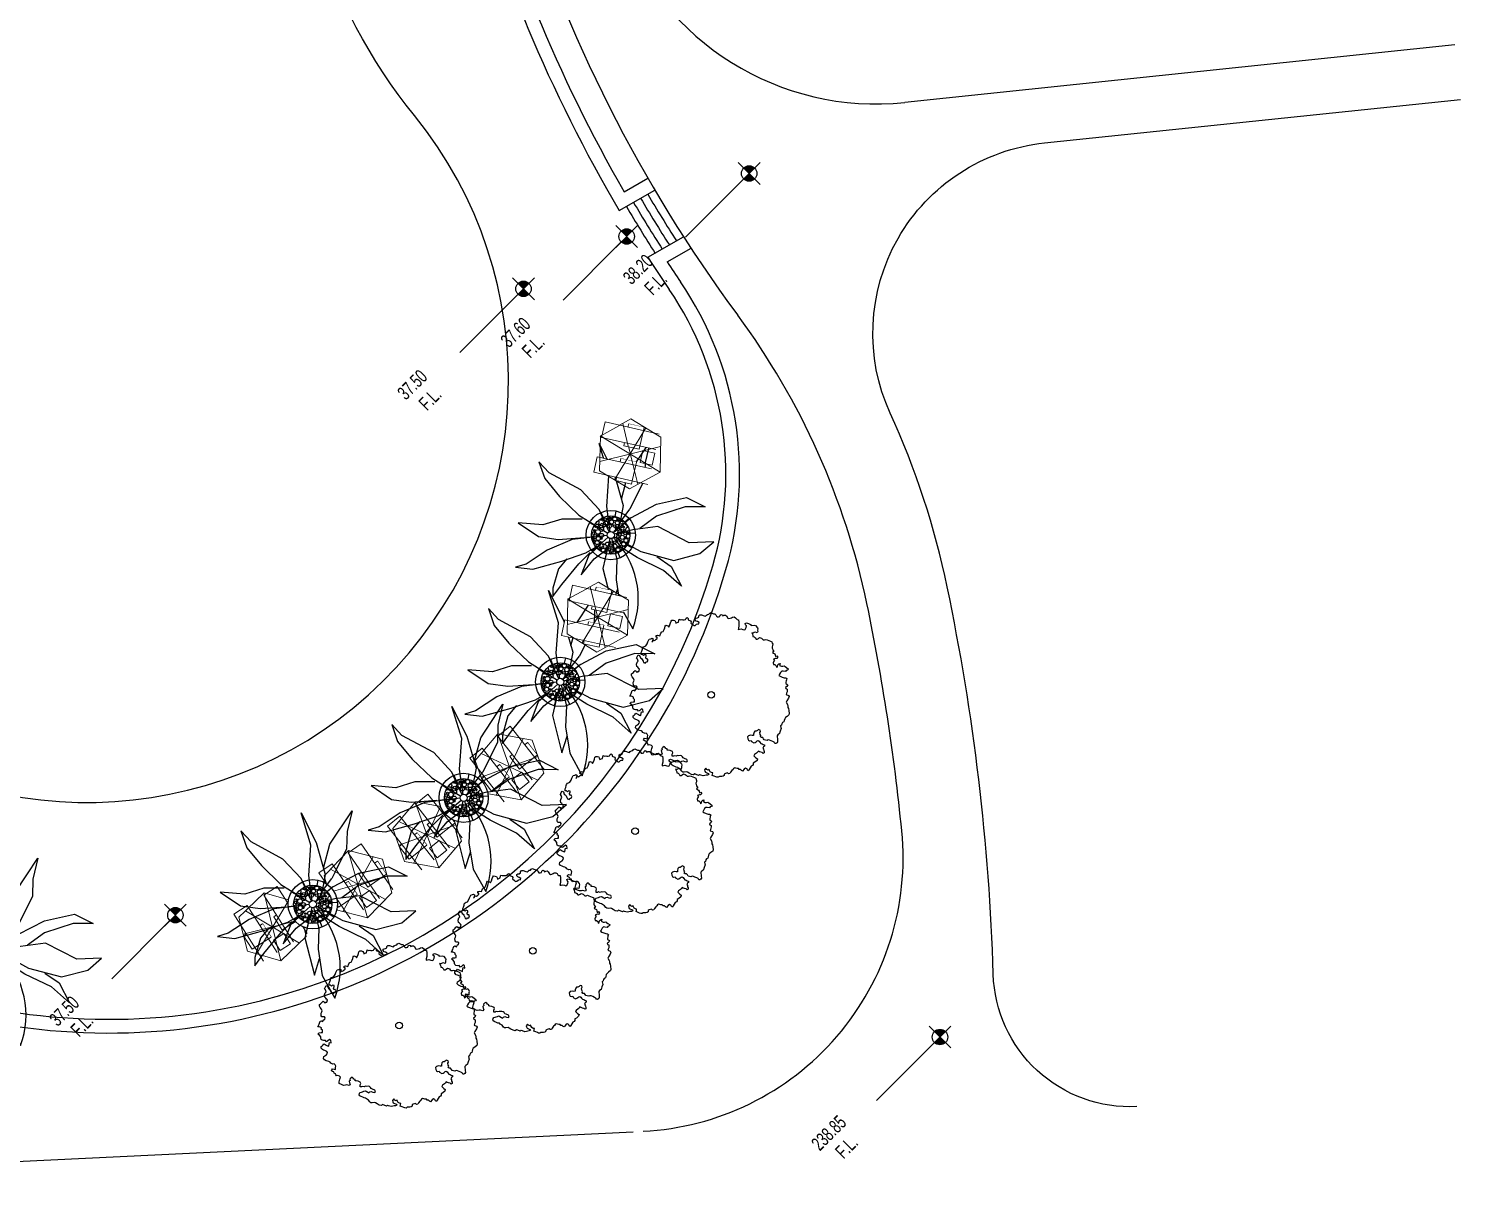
# Model space of a CAD drawing. Extents: x 309418 to 1212698, y 3438380 to 6877191.
# Drawn here: x 606576.8 to 606629.1, y 3438815.3 to 3438857.3 of the extents above; entities that cross this region are included whole.
import ezdxf
from ezdxf.enums import TextEntityAlignment as Align

# ---------------------------------------------------------------- set-up
doc = ezdxf.new("R2010")
doc.units = 0
doc.header["$MEASUREMENT"] = 0
doc.set_wipeout_variables(frame=1)
for name, color, linetype in [('DRAFT LINES', 32, 'Continuous'), ('HW-LS-XR-Base v1$0$LA-DT-STAIRS', 20, 'Continuous'), ('LA-GNRL-NOTES-Text-03', 240, 'Continuous'), ('LA-HARD-PAVE-HATCH-MARBLE-TYPE (PV - MT-BG-01-AN - RA- ∅ - 01)', 227, 'Continuous'), ('LA-HARD-PAVE-HATCH-WOOD-TYPE( PV - WO-DW-01-∅ - ∅-∅ - 04)', 17, 'Continuous'), ('LA-HARD-PAVE-LINE-01', 30, 'Continuous'), ('LA-PLNT-PALMS', 251, 'Continuous'), ('LA-PLNT-TREE-TRUNK', 52, 'Continuous'), ('LA-RC WALL', 5, 'Continuous'), ('Tree-Delonix regia', 71, 'Continuous'), ('working', 7, 'Continuous')]:
    doc.layers.add(name, color=color, linetype=linetype)
doc.layers.add('HW-LA-SF-LOUNGE CHAIRS', color=215, linetype='Continuous', lineweight=0)
doc.layers.add('L-CON-SF-CABANA', color=215, linetype='Continuous', lineweight=0)
doc.layers.add('LA-GRAD-Spot Levels', color=7, linetype='Continuous', true_color=0xa50029)
doc.styles.add('TXT- (3)', font='gh-general font.shx', dxfattribs={"width": 0.7})

# ---------------------------------------------------------------- blocks, each defined once
blk = doc.blocks.new('Lounge 1')
at = {"lineweight": 13, "extrusion": (0, 0, -1)}
blk.add_line((0.411, 1.439), (0.411, 0.859), dxfattribs=at)
blk.add_wipeout([(0.29, 0.859), (0.29, 0), (-0.29, 0), (-0.29, 0.859), (-0.411, 0.859), (-0.411, 1.439), (-0.29, 1.439), (-0.29, 2.03), (0.29, 2.03), (0.29, 1.439), (0.411, 1.439), (0.411, 0.859)])
at = {"extrusion": (0, 0, -1)}
for p, q in [((-0.29, 2.03), (-0.29, 0)), ((0.29, 2.03), (0.29, 0)), ((0.29, 0), (-0.29, 0))]:
    blk.add_line(p, q, dxfattribs=at)
at = {"lineweight": 13, "extrusion": (0, 0, -1)}
for p, q in [((-0.29, 1.439), (-0.411, 1.439)), ((-0.411, 1.439), (-0.411, 0.859)), ((0.411, 1.439), (0.29, 1.439)), ((-0.29, 0.859), (-0.411, 0.859)), ((0.411, 0.859), (0.29, 0.859))]:
    blk.add_line(p, q, dxfattribs=at)
blk.add_lwpolyline([(0.29, 1.439), (-0.29, 1.439)])
blk = doc.blocks.new('umbrella')
blk.add_lwpolyline([(-0.328, 1.236), (-1.23, 0.331), (-0.897, -0.902), (0.338, -1.231), (1.239, -0.326), (0.907, 0.907)], close=True)
for points in [[(0.329, -1.229), (-0.331, 1.235)], [(1.074, 0.287), (-1.064, -0.282)]]:
    blk.add_lwpolyline(points)
at = {"layer": 'L-CON-SF-CABANA', "extrusion": (0, 0, -1)}
for p, q in [((-0.987, 0.575), (0.996, -0.57)), ((0.575, 0.995), (-0.571, -0.989))]:
    blk.add_line(p, q, dxfattribs=at)
blk = doc.blocks.new('LA-SIDE TABLE-0')
at = {"layer": 'HW-LA-SF-LOUNGE CHAIRS'}
blk.add_lwpolyline([(-0.161, 0.157), (0.161, -0.157), (-0.153, -0.479), (-0.475, -0.166)], close=True, dxfattribs=at)
blk = doc.blocks.new('*U486')
at = {"layer": 'HW-LA-SF-LOUNGE CHAIRS', "rotation": 40.47327349331051}
blk.add_blockref('Lounge 1', (1.246, -0.456), dxfattribs=at)
blk.add_blockref('Lounge 1', (0.257, -1.3), dxfattribs=at)
at = {"rotation": 84.68354533244877}
blk.add_blockref('LA-SIDE TABLE-0', (-0.566, 0.667), dxfattribs=at)
at = {"layer": 'HW-LA-SF-LOUNGE CHAIRS', "rotation": 43.98226677112969}
blk.add_blockref('umbrella', (0.005, -0.003), dxfattribs=at)
blk = doc.blocks.new('*U487')
at = {"layer": 'HW-LA-SF-LOUNGE CHAIRS', "rotation": 40.47327349331051}
blk.add_blockref('Lounge 1', (1.246, -0.456), dxfattribs=at)
blk.add_blockref('Lounge 1', (0.257, -1.3), dxfattribs=at)
at = {"rotation": 84.68354533244877}
blk.add_blockref('LA-SIDE TABLE-0', (-0.566, 0.667), dxfattribs=at)
at = {"layer": 'HW-LA-SF-LOUNGE CHAIRS', "rotation": 43.98226677112969}
blk.add_blockref('umbrella', (0.005, -0.003), dxfattribs=at)
blk = doc.blocks.new('*U488')
at = {"layer": 'HW-LA-SF-LOUNGE CHAIRS', "rotation": 44.19362935907233}
blk.add_blockref('Lounge 1', (1.273, -0.374), dxfattribs=at)
blk.add_blockref('Lounge 1', (0.341, -1.28), dxfattribs=at)
at = {"rotation": 88.40390119821059}
blk.add_blockref('LA-SIDE TABLE-0', (-0.608, 0.628), dxfattribs=at)
at = {"layer": 'HW-LA-SF-LOUNGE CHAIRS', "rotation": 47.70262263689149}
blk.add_blockref('umbrella', (0.006, -0.003), dxfattribs=at)
blk = doc.blocks.new('*U489')
at = {"layer": 'HW-LA-SF-LOUNGE CHAIRS', "rotation": 46.19188647312959}
blk.add_blockref('Lounge 1', (1.285, -0.329), dxfattribs=at)
blk.add_blockref('Lounge 1', (0.385, -1.268), dxfattribs=at)
at = {"rotation": 90.40215831226784}
blk.add_blockref('LA-SIDE TABLE-0', (-0.63, 0.607), dxfattribs=at)
at = {"layer": 'HW-LA-SF-LOUNGE CHAIRS', "rotation": 49.70087975094878}
blk.add_blockref('umbrella', (0.006, -0.003), dxfattribs=at)
blk = doc.blocks.new('GH-B-LA-PL-PALM')
for p, q in [((-1.517, 2.964), (-2.174, 3.082)), ((-2.174, 3.082), (-1.583, 2.408)), ((-0.725, 2.373), (-1.517, 2.964)), ((-1.583, 2.408), (-1.319, 1.141)), ((-0.226, 1.232), (-0.725, 2.373)), ((-2.808, 1.298), (-2.97, 2.047)), ((-2.97, 2.047), (-2.513, 1.474)), ((-1.933, 0.598), (-2.808, 1.298)), ((-2.513, 1.474), (-1.587, 0.875)), ((-1.319, 1.141), (-0.653, 0.504)), ((-0.022, 0.123), (-0.226, 1.232)), ((-0.955, 0.175), (-1.933, 0.598)), ((-1.587, 0.875), (-0.851, 0.675)), ((-0.955, 0.175), (-0.123, 0.023)), ((-0.653, 0.504), (-0.099, 0.076)), ((-0.585, -0.034), (-1.172, -0.045)), ((0.206, -1.184), (0.662, -1.757)), ((0.662, -1.757), (1.267, -2.163)), ((1.267, -2.163), (1.777, -2.915))]:
    blk.add_line(p, q)
for points in [[(-0.451, 1.808), (-0.499, 2.44), (-0.17, 3.188), (-0.209, 2.316), (0.031, 1.265), (0.106, 0.609)], [(0.075, 0.1), (0.543, 0.728), (1.155, 1.179), (1.809, 1.901), (2.162, 2.778)], [(0.112, 0.054), (1.131, 0.546), (1.977, 1.672), (1.392, 1.44)], [(-0.085, -0.091), (-0.721, -0.772), (-1.64, -1.411), (-2.332, -2.431), (-1.827, -1.319), (-1.132, -0.325), (-0.476, 0.023), (-0.125, 0.006)], [(0.484, -0.064), (1.072, -0.167), (1.803, 0.069), (1.06, 0.076), (0.462, 0.223)], [(-1.27, -0.522), (-2.104, -0.891), (-3.563, -1.025), (-2.852, -0.688), (-2.355, -0.309), (-1.172, -0.045)], [(-0.056, -0.112), (-0.459, -0.92), (-0.598, -1.887), (-0.356, -3.184), (-0.437, -3.729), (-0.092, -3.173), (0.082, -2.348), (0.165, -1.363), (0.015, -0.124)], [(0.089, -0.087), (1.018, -0.999), (1.885, -1.46), (2.766, -1.745), (3.106, -1.976), (2.762, -1.439), (1.868, -0.796), (1.076, -0.298), (0.553, -0.094), (0.123, -0.021)], [(1.682, -0.703), (2.163, -0.713), (2.841, -0.428), (3.079, -0.234), (2.524, -0.261), (1.55, -0.256), (0.968, -0.194)], [(1.777, -2.915), (1.7, -2.02), (1.329, -1.394), (0.682, -0.702)]]:
    blk.add_lwpolyline(points)
blk.add_arc((3.175, -0.24), 3.184, 108.5551, 173.4273)
at = {"layer": 'LA-PLNT-TREE-TRUNK'}
blk.add_circle((0, 0), 0.131, dxfattribs=at)
blk = doc.blocks.new('GH-B-LA-HD-FURN-Tree-Pit-140-C2')
blk.add_wipeout([(-0.285, 0.639), (-0.331, 0.617), (-0.371, 0.593), (-0.464, 0.524), (-0.509, 0.48), (-0.547, 0.437), (-0.566, 0.411), (-0.593, 0.373), (-0.614, 0.337), (-0.643, 0.276), (-0.665, 0.22), (-0.683, 0.154), (-0.692, 0.107), (-0.698, 0.047), (-0.7, 0.008), (-0.7, -0.016), (-0.696, -0.075), (-0.684, -0.149), (-0.657, -0.241), (-0.632, -0.301), (-0.605, -0.352), (-0.578, -0.395), (-0.516, -0.473), (-0.43, -0.552), (-0.377, -0.59), (-0.308, -0.629), (-0.192, -0.673), (-0.137, -0.686), (-0.026, -0.7), (0.028, -0.699), (0.16, -0.681), (0.232, -0.66), (0.287, -0.638), (0.411, -0.567), (0.473, -0.516), (0.517, -0.472), (0.565, -0.413), (0.608, -0.346), (0.66, -0.234), (0.679, -0.17), (0.695, -0.08), (0.699, 0.027), (0.674, 0.189), (0.649, 0.262), (0.618, 0.329), (0.576, 0.398), (0.529, 0.458), (0.47, 0.518), (0.414, 0.565), (0.336, 0.614), (0.277, 0.643), (0.234, 0.66), (0.176, 0.677), (0.135, 0.687), (0.1, 0.693), (0.045, 0.699), (0.004, 0.7), (-0.03, 0.699), (-0.071, 0.696), (-0.096, 0.693), (-0.124, 0.689), (-0.195, 0.672)])
at = {"linetype": 'Continuous', "ltscale": 7}
blk.add_circle((0, 0), 0.7, dxfattribs=at)
for centre, radius in [((0, 0), 0.7), ((-0.345, 0.538, 0), 0.0489), ((-0.239, 0.566, 0), 0.0312), ((-0.106, 0.624, 0), 0.0312), ((-0.067, 0.526, 0), 0.0489), ((0.025, 0.561, 0), 0.0312), ((0.091, 0.494, 0), 0.0489), ((0.247, 0.56, 0), 0.0312), ((0.328, 0.519, 0), 0.0489), ((-0.592, 0.009, 0), 0.0312), ((-0.526, 0.216, 0), 0.0751), ((-0.542, 0.345, 0), 0.0312), ((-0.482, 0.387, 0), 0.0312), ((-0.442, 0.118, 0), 0.0312), ((-0.432, -0.011, 0), 0.0312), ((-0.385, 0.277, 0), 0.0744), ((-0.38, 0.429, 0), 0.0489), ((-0.319, 0.363, 0), 0.0312), ((-0.319, 0.189, 0), 0.0312), ((-0.223, 0.255, 0), 0.0751), ((-0.203, 0.436, 0), 0.0864), ((-0.046, 0.394, 0), 0.0751), ((0.075, 0.397, 0), 0.0312), ((0.163, 0.33, 0), 0.0312), ((0.221, 0.245, 0), 0.0744), ((0.226, 0.418, 0), 0.0751), ((0.336, -0.05, 0), 0.0744), ((0.314, 0.186, 0), 0.0312), ((0.342, 0.102, 0), 0.0489), ((0.39, 0.277, 0), 0.0744), ((0.396, 0.429, 0), 0.0489), ((0.498, 0.095, 0), 0.0751), ((0.498, -0.073, 0), 0.0751), ((0.48, 0.346, 0), 0.0312), ((0.553, 0.255, 0), 0.0751), ((0.602, 0.143, 0), 0.0312), ((-0.664, -0.034, 0), 0.0312), ((-0.602, -0.135, 0), 0.0744), ((-0.523, -0.055, 0), 0.0312), ((-0.508, -0.414, 0), 0.0312), ((-0.505, -0.182, 0), 0.0312), ((-0.43, -0.174, 0), 0.0312), ((-0.406, -0.372, 0), 0.0489), ((-0.386, -0.273, 0), 0.0489), ((-0.327, -0.118, 0), 0.0744), ((-0.345, -0.437, 0), 0.0312), ((-0.285, -0.24, 0), 0.0489), ((-0.249, -0.546, 0), 0.0751), ((-0.229, -0.365, 0), 0.0864), ((-0.214, -0.155, 0), 0.0312), ((-0.144, -0.505, 0), 0.0312), ((-0.11, -0.277, 0), 0.0489), ((-0.086, -0.557, 0), 0.0489), ((0.043, -0.574, 0), 0.0751), ((0.028, -0.318, 0), 0.0489), ((0.011, -0.474, 0), 0.0312), ((0.049, -0.404, 0), 0.0312), ((0.112, -0.242, 0), 0.0489), ((0.195, -0.556, 0), 0.0744), ((0.2, -0.382, 0), 0.0751), ((0.184, -0.17, 0), 0.0312), ((0.211, -0.253, 0), 0.0489), ((0.255, -0.157, 0), 0.0312), ((0.274, -0.477, 0), 0.0312), ((0.346, -0.263, 0), 0.0489), ((0.37, -0.372, 0), 0.0489), ((0.384, -0.154, 0), 0.0312), ((0.454, -0.455, 0), 0.0312), ((0.456, -0.261, 0), 0.0312), ((0.521, -0.179, 0), 0.0312), ((-0.175, -0.631, 0), 0.0312), ((0.01, -0.669, 0), 0.0312)]:
    blk.add_circle(centre, radius)
for centre, radius, start, end in [((-0.532, 0.493, 0), 0.0744, 249.8969, 24.4462), ((-0.141, 0.712, 0), 0.0489, 225.1336, 337.319), ((0.053, 0.676, 0), 0.0744, 161.2962, 9.7321), ((0.228, 0.639, 0), 0.0312, 117.3619, 23.3792), ((0.491, 0.534, 0), 0.0312, 191.312, 263.5273), ((-0.738, 0.073, 0), 0.0751, 300.57, 48.1319), ((-0.667, 0.152, 0), 0.0312, 228.2509, 106.0031), ((-0.703, 0.259, 0), 0.0489, 338.9516, 340.5973), ((-0.617, 0.292, 0), 0.0312, 212.387, 96.9329), ((0.572, 0.436, 0), 0.0864, 143.8673, 290.7577), ((0.676, 0.067, 0), 0.0751, 82.3722, 288.9673), ((-0.683, -0.259, 0), 0.0489, 330.5544, 70.9052), ((-0.558, -0.308, 0), 0.0744, 243.0468, 174.7374), ((-0.568, -0.456, 0), 0.0312, 13.6332, 63.9215), ((-0.411, -0.524, 0), 0.0744, 297.5976, 166.1329), ((0.364, -0.524, 0), 0.0744, 340.2974, 269.335), ((0.527, -0.546, 0), 0.0751, 97.2335, 170.6742), ((0.547, -0.365, 0), 0.0864, 29.6959, 262.8687), ((0.661, -0.083, 0), 0.0489, 40.7628, 304.861), ((0.672, -0.262, 0), 0.0489, 95.6985, 221.7485), ((0.664, -0.168, 0), 0.0312, 47.4763, 284.0739), ((0.73, -0.03, 0), 0.0312, 164.2255, 190.993), ((-0.345, -0.612, 0), 0.0312, 335.7961, 145.3358), ((-0.126, -0.734, 0), 0.0751, 29.1719, 131.3472), ((0.145, -0.71, 0), 0.0751, 33.568, 169.5874)]:
    blk.add_arc(centre, radius, start, end)
blk = doc.blocks.new('P200')
blk.add_lwpolyline([(0, -0.1), (0, 0.1)])
blk = doc.blocks.new('COARSE GRAVEL')
blk.add_wipeout([(0.677, 0.593), (0.693, 0.574), (0.693, 0.574), (0.73, 0.527), (0.758, 0.485), (0.793, 0.425), (0.81, 0.393), (0.831, 0.346), (0.85, 0.297), (0.867, 0.242), (0.883, 0.174), (0.894, 0.105), (0.899, 0.041), (0.9, -0.016), (0.898, -0.066), (0.892, -0.123), (0.88, -0.186), (0.867, -0.24), (0.848, -0.301), (0.82, -0.372), (0.79, -0.431), (0.757, -0.487), (0.72, -0.54), (0.681, -0.589), (0.641, -0.632), (0.605, -0.666), (0.579, -0.689), (0.53, -0.728), (0.477, -0.763), (0.444, -0.783), (0.404, -0.804), (0.374, -0.819), (0.305, -0.847), (0.25, -0.865), (0.153, -0.887), (0.088, -0.896), (0.02, -0.9), (-0.062, -0.898), (-0.179, -0.882), (-0.241, -0.867), (-0.295, -0.85), (-0.358, -0.826), (-0.43, -0.791), (-0.464, -0.771), (-0.526, -0.731), (-0.571, -0.696), (-0.616, -0.656), (-0.68, -0.59), (-0.714, -0.548), (-0.748, -0.5), (-0.791, -0.43), (-0.832, -0.343), (-0.866, -0.245), (-0.889, -0.14), (-0.899, -0.041), (-0.897, 0.077), (-0.881, 0.186), (-0.856, 0.277), (-0.839, 0.326), (-0.811, 0.39), (-0.778, 0.452), (-0.742, 0.509), (-0.702, 0.563), (-0.651, 0.621), (-0.592, 0.678), (-0.491, 0.754), (-0.4, 0.806), (-0.329, 0.838), (-0.192, 0.879), (-0.105, 0.894), (0.013, 0.9), (0.085, 0.896), (0.203, 0.877), (0.251, 0.864), (0.353, 0.828), (0.407, 0.803), (0.424, 0.794), (0.47, 0.768), (0.49, 0.755), (0.524, 0.732), (0.558, 0.706), (0.616, 0.656), (0.651, 0.622)])
at = {"rotation": 45.00000000604048}
blk.add_blockref('GH-B-LA-HD-FURN-Tree-Pit-140-C2', (0, 0), dxfattribs=at)
at = {"layer": 'LA-HARD-PAVE-HATCH-WOOD-TYPE( PV - WO-DW-01-∅ - ∅-∅ - 04)'}
blk.add_circle((0, 0), 0.9, dxfattribs=at)
at = {"layer": 'LA-HARD-PAVE-LINE-01'}
blk.add_circle((0, 0), 0.7, dxfattribs=at)
at = {"layer": 'LA-HARD-PAVE-HATCH-WOOD-TYPE( PV - WO-DW-01-∅ - ∅-∅ - 04)'}
for p, rotation in [((-0.641, 0.479), 233.239448750675), ((-0.24, 0.763), 197.4295865630063), ((0.252, 0.759), 161.6197243753375), ((0.649, 0.468), 125.8098621876688), ((-0.8, 0.013), 269.0493109383438), ((-0.656, -0.457), 304.8591731260126), ((0.633, -0.489), 52.28875968901892), ((0.8, -0.027), 88.09862187668766), ((-0.265, -0.755), 340.6690353136814), ((0.227, -0.767), 16.47889750135008)]:
    blk.add_blockref('P200', p, dxfattribs=dict(at, rotation=rotation))
blk = doc.blocks.new('Delonix regia')
at = {"linetype": 'Continuous'}
blk.add_lwpolyline([(2.746, -0.535), (2.736, -0.575), (2.722, -0.616), (2.664, -0.605), (2.668, -0.648), (2.68, -0.697), (2.659, -0.734), (2.623, -0.79), (2.679, -0.804), (2.666, -0.866), (2.599, -0.87), (2.571, -0.833), (2.505, -0.801), (2.5, -0.85), (2.456, -0.861), (2.399, -0.882), (2.358, -0.933), (2.388, -0.966), (2.392, -1.03), (2.362, -1.086), (2.408, -1.09), (2.458, -1.056), (2.512, -1.06), (2.55, -1.08), (2.55, -1.08), (2.55, -1.08), (2.486, -1.111), (2.507, -1.185), (2.541, -1.221), (2.585, -1.246), (2.588, -1.292), (2.596, -1.351), (2.604, -1.444), (2.555, -1.441), (2.514, -1.423), (2.467, -1.426), (2.422, -1.361), (2.392, -1.317), (2.321, -1.31), (2.249, -1.337), (2.204, -1.346), (2.208, -1.393), (2.239, -1.477), (2.272, -1.547), (2.302, -1.59), (2.312, -1.635), (2.27, -1.65), (2.232, -1.678), (2.186, -1.702), (2.151, -1.736), (2.166, -1.812), (2.1, -1.837), (2.038, -1.819), (2.019, -1.86), (2.035, -1.902), (1.996, -1.944), (1.958, -1.972), (1.91, -1.99), (1.87, -2.012), (1.902, -2.096), (1.885, -2.143), (1.825, -2.166), (1.71, -2.188), (1.662, -2.206), (1.629, -2.3), (1.596, -2.34), (1.56, -2.374), (1.55, -2.419), (1.503, -2.477), (1.425, -2.561), (1.385, -2.583), (1.299, -2.574), (1.226, -2.56), (1.175, -2.572), (1.118, -2.601), (1.074, -2.631), (1.024, -2.608), (0.972, -2.614), (0.928, -2.644), (0.877, -2.635), (0.846, -2.681), (0.827, -2.722), (0.737, -2.756), (0.695, -2.772), (0.652, -2.802), (0.576, -2.782), (0.529, -2.786), (0.431, -2.891), (0.385, -2.949), (0.34, -2.959), (0.295, -2.948), (0.268, -2.911), (0.284, -2.864), (0.274, -2.819), (0.248, -2.747), (0.225, -2.687), (0.197, -2.649), (0.156, -2.631), (0.132, -2.585), (0.108, -2.539), (0.119, -2.494), (0.127, -2.443), (0.093, -2.407), (0.09, -2.361), (0.132, -2.345), (0.149, -2.298), (0.191, -2.248), (0.24, -2.23), (0.264, -2.186), (0.236, -2.128), (0.181, -2.128), (0.134, -2.112), (0.106, -2.074), (0.054, -2.08), (-0.004, -2.109), (-0.04, -2.142), (-0.077, -2.115), (-0.112, -2.06), (-0.176, -2.015), (-0.231, -2.015), (-0.275, -2.08), (-0.292, -2.127), (-0.282, -2.171), (-0.237, -2.202), (-0.255, -2.243), (-0.236, -2.332), (-0.193, -2.357), (-0.147, -2.367), (-0.102, -2.378), (-0.061, -2.397), (-0.058, -2.443), (-0.068, -2.488), (-0.076, -2.539), (-0.055, -2.579), (-0.043, -2.629), (-0.027, -2.672), (-0.063, -2.705), (-0.108, -2.695), (-0.158, -2.707), (-0.169, -2.752), (-0.196, -2.789), (-0.214, -2.83), (-0.25, -2.864), (-0.291, -2.845), (-0.295, -2.799), (-0.319, -2.753), (-0.334, -2.711), (-0.346, -2.661), (-0.393, -2.664), (-0.442, -2.662), (-0.532, -2.641), (-0.58, -2.659), (-0.585, -2.756), (-0.574, -2.821), (-0.63, -2.855), (-0.732, -2.839), (-0.793, -2.82), (-0.837, -2.85), (-0.881, -2.86), (-0.929, -2.844), (-1.068, -2.875), (-1.12, -2.881), (-1.124, -2.834), (-1.099, -2.791), (-1.122, -2.731), (-1.179, -2.725), (-1.272, -2.732), (-1.287, -2.69), (-1.279, -2.639), (-1.313, -2.603), (-1.31, -2.555), (-1.344, -2.519), (-1.36, -2.477), (-1.382, -2.437), (-1.427, -2.427), (-1.471, -2.436), (-1.524, -2.422), (-1.601, -2.437), (-1.651, -2.449), (-1.691, -2.416), (-1.695, -2.369), (-1.764, -2.326), (-1.764, -2.326), (-1.808, -2.312), (-1.842, -2.34), (-1.892, -2.329), (-1.931, -2.305), (-1.966, -2.273), (-1.994, -2.238), (-2.044, -2.226), (-2.072, -2.191), (-2.089, -2.145), (-2.112, -2.085), (-2.136, -2.019), (-2.092, -1.995), (-2.057, -1.967), (-2.079, -1.929), (-2.092, -1.874), (-2.071, -1.828), (-2.048, -1.789), (-2.098, -1.777), (-2.108, -1.728), (-2.099, -1.672), (-2.182, -1.673), (-2.205, -1.712), (-2.226, -1.757), (-2.187, -1.864), (-2.201, -1.907), (-2.246, -1.886), (-2.281, -1.853), (-2.323, -1.824), (-2.373, -1.789), (-2.415, -1.699), (-2.436, -1.662), (-2.479, -1.647), (-2.511, -1.561), (-2.531, -1.508), (-2.588, -1.499), (-2.628, -1.431), (-2.645, -1.346), (-2.663, -1.277), (-2.68, -1.231), (-2.745, -1.179), (-2.773, -1.144), (-2.774, -1.1), (-2.759, -1.018), (-2.776, -0.934), (-2.777, -0.889), (-2.808, -0.847), (-2.828, -0.794), (-2.852, -0.728), (-2.861, -0.685), (-2.849, -0.636), (-2.807, -0.605), (-2.765, -0.597), (-2.724, -0.627), (-2.685, -0.65), (-2.639, -0.671), (-2.594, -0.692), (-2.585, -0.734), (-2.567, -0.803), (-2.559, -0.845), (-2.512, -0.85), (-2.466, -0.871), (-2.441, -0.937), (-2.397, -0.996), (-2.354, -0.988), (-2.336, -0.936), (-2.366, -0.856), (-2.385, -0.803), (-2.371, -0.76), (-2.375, -0.709), (-2.399, -0.665), (-2.434, -0.632), (-2.465, -0.591), (-2.51, -0.57), (-2.537, -0.519), (-2.582, -0.498), (-2.611, -0.464), (-2.558, -0.421), (-2.507, -0.395), (-2.484, -0.356), (-2.507, -0.274), (-2.545, -0.212), (-2.573, -0.178), (-2.539, -0.149), (-2.556, -0.103), (-2.551, -0.056), (-2.552, -0.011), (-2.602, 0.001), (-2.656, 0.003), (-2.686, -0.038), (-2.733, -0.033), (-2.767, -0.083), (-2.788, -0.129), (-2.846, -0.136), (-2.889, -0.061), (-2.924, -0.028), (-2.98, 0.019), (-3.016, 0.096), (-3.039, 0.178), (-2.996, 0.225), (-2.908, 0.273), (-2.844, 0.304), (-2.832, 0.354), (-2.864, 0.418), (-2.903, 0.441), (-2.888, 0.484), (-2.865, 0.523), (-2.882, 0.569), (-2.882, 0.569), (-2.865, 0.616), (-2.877, 0.66), (-2.893, 0.702), (-2.854, 0.725), (-2.806, 0.726), (-2.782, 0.674), (-2.761, 0.629), (-2.698, 0.683), (-2.656, 0.699), (-2.634, 0.755), (-2.635, 0.807), (-2.674, 0.827), (-2.698, 0.905), (-2.69, 0.952), (-2.699, 1.001), (-2.729, 1.046), (-2.749, 1.1), (-2.765, 1.155), (-2.755, 1.22), (-2.691, 1.261), (-2.651, 1.246), (-2.601, 1.229), (-2.537, 1.244), (-2.493, 1.265), (-2.484, 1.312), (-2.502, 1.384), (-2.523, 1.428), (-2.54, 1.474), (-2.536, 1.545), (-2.484, 1.582), (-2.441, 1.572), (-2.396, 1.567), (-2.35, 1.571), (-2.336, 1.524), (-2.327, 1.475), (-2.313, 1.428), (-2.294, 1.387), (-2.215, 1.434), (-2.172, 1.459), (-2.143, 1.404), (-2.084, 1.479), (-2.097, 1.526), (-2.188, 1.536), (-2.232, 1.55), (-2.218, 1.616), (-2.27, 1.662), (-2.295, 1.705), (-2.297, 1.757), (-2.277, 1.799), (-2.236, 1.827), (-2.222, 1.907), (-2.236, 1.98), (-2.17, 1.978), (-2.117, 1.929), (-2.079, 1.899), (-2.018, 1.944), (-2.022, 2.003), (-1.982, 2.035), (-1.991, 2.084), (-2.011, 2.125), (-2.041, 2.157), (-1.986, 2.174), (-1.937, 2.183), (-1.898, 2.206), (-1.829, 2.232), (-1.785, 2.209), (-1.78, 2.159), (-1.701, 2.171), (-1.661, 2.155), (-1.614, 2.182), (-1.613, 2.225), (-1.642, 2.258), (-1.642, 2.258), (-1.667, 2.295), (-1.655, 2.339), (-1.596, 2.406), (-1.544, 2.42), (-1.5, 2.436), (-1.475, 2.491), (-1.461, 2.575), (-1.451, 2.624), (-1.402, 2.659), (-1.358, 2.647), (-1.315, 2.652), (-1.269, 2.652), (-1.222, 2.647), (-1.217, 2.604), (-1.229, 2.56), (-1.182, 2.555), (-1.157, 2.519), (-1.077, 2.56), (-1.077, 2.605), (-1.067, 2.654), (-1.067, 2.699), (-1.019, 2.768), (-0.941, 2.803), (-0.896, 2.803), (-0.863, 2.866), (-0.848, 2.917), (-0.779, 2.943), (-0.727, 2.956), (-0.709, 2.906), (-0.746, 2.825), (-0.741, 2.781), (-0.746, 2.734), (-0.777, 2.666), (-0.801, 2.623), (-0.774, 2.566), (-0.729, 2.566), (-0.689, 2.535), (-0.624, 2.559), (-0.609, 2.61), (-0.639, 2.644), (-0.606, 2.691), (-0.559, 2.702), (-0.529, 2.742), (-0.552, 2.79), (-0.606, 2.798), (-0.613, 2.846), (-0.642, 2.88), (-0.589, 2.934), (-0.538, 2.948), (-0.47, 2.979), (-0.434, 3.003), (-0.379, 3.007), (-0.338, 2.988), (-0.297, 2.97), (-0.202, 2.988), (-0.133, 3.014), (-0.083, 3.032), (-0.03, 3.041), (0.02, 3.014), (0.061, 2.996), (0.072, 2.949), (0.007, 2.913), (-0.043, 2.895), (0.009, 2.892), (0.054, 2.908), (0.075, 2.866), (0.141, 2.856), (0.19, 2.846), (0.224, 2.876), (0.194, 2.91), (0.237, 2.948), (0.281, 2.92), (0.326, 2.846), (0.425, 2.883), (0.475, 2.885), (0.52, 2.856), (0.596, 2.879), (0.664, 2.91), (0.711, 2.933), (0.76, 2.94), (0.792, 2.867), (0.777, 2.817), (0.865, 2.838), (0.943, 2.873), (0.999, 2.905), (1.042, 2.91), (1.084, 2.858), (1.101, 2.813), (1.084, 2.767), (1.062, 2.72), (1.108, 2.703), (1.151, 2.679), (1.209, 2.706), (1.251, 2.728), (1.268, 2.683), (1.303, 2.651), (1.327, 2.615), (1.327, 2.615), (1.357, 2.583), (1.398, 2.554), (1.447, 2.564), (1.496, 2.553), (1.491, 2.506), (1.456, 2.478), (1.491, 2.385), (1.477, 2.342), (1.433, 2.318), (1.443, 2.232), (1.44, 2.178), (1.475, 2.146), (1.538, 2.139), (1.583, 2.118), (1.611, 2.084), (1.655, 2.107), (1.637, 2.176), (1.617, 2.229), (1.629, 2.278), (1.661, 2.313), (1.704, 2.299), (1.738, 2.267), (1.788, 2.255), (1.823, 2.283), (1.883, 2.283), (1.923, 2.237), (1.957, 2.145), (1.981, 2.101), (2.028, 2.096), (2.078, 2.084), (2.119, 2.055), (2.163, 2.056), (2.206, 2.042), (2.226, 1.989), (2.246, 1.936), (2.274, 1.902), (2.278, 1.85), (2.257, 1.805), (2.252, 1.758), (2.287, 1.726), (2.325, 1.703), (2.372, 1.72), (2.416, 1.721), (2.434, 1.675), (2.419, 1.632), (2.471, 1.614), (2.506, 1.582), (2.508, 1.537), (2.479, 1.451), (2.497, 1.405), (2.538, 1.375), (2.583, 1.355), (2.626, 1.341), (2.67, 1.304), (2.683, 1.249), (2.671, 1.199), (2.673, 1.155), (2.701, 1.12), (2.643, 1.053), (2.544, 0.956), (2.469, 0.913), (2.435, 0.885), (2.476, 0.855), (2.517, 0.826), (2.548, 0.762), (2.566, 0.716), (2.604, 0.692), (2.684, 0.722), (2.732, 0.755), (2.734, 0.809), (2.766, 0.843), (2.812, 0.823), (2.843, 0.759), (2.866, 0.677), (2.861, 0.63), (2.942, 0.555), (2.97, 0.52), (2.958, 0.41), (2.935, 0.372), (2.891, 0.348), (2.859, 0.313), (2.812, 0.296), (2.786, 0.346), (2.745, 0.376), (2.7, 0.397), (2.676, 0.441), (2.651, 0.386), (2.637, 0.343), (2.602, 0.315), (2.626, 0.271), (2.63, 0.22), (2.612, 0.168), (2.646, 0.136), (2.689, 0.122), (2.739, 0.11), (2.77, 0.047), (2.771, 0.002), (2.766, -0.045), (2.803, -0.084), (2.849, -0.105), (2.869, -0.157), (2.913, -0.276), (2.93, -0.323), (2.9, -0.364), (2.886, -0.407), (2.845, -0.437), (2.799, -0.455), (2.766, -0.489)], close=True, dxfattribs=at)
blk.add_circle((0, 0), 0.122, dxfattribs=at)
blk = doc.blocks.new('*U27')
for points in [[(0, -0.00113, -0.414214), (-0.00113, 0), (0, 0)], [(0, 0.00113, -0.414214), (0.00113, 0), (0, 0)]]:
    blk.add_hatch(color=256).paths.add_polyline_path(points)
for p, q in [((0, 0.00225), (0, -0.00225)), ((-0.01314, 0), (-0.00113, 0)), ((-0.00225, 0), (0.00225, 0))]:
    blk.add_line(p, q)
blk.add_circle((0, 0), 0.00113)
at = {"layer": 'LA-GNRL-NOTES-Text-03', "style": 'TXT- (3)', "width": 0.7}
blk.add_attdef('LEVEL', text='', height=0.002, dxfattribs=at).set_placement((-0.00713, -0.00038), align=Align.BOTTOM_CENTER)
blk.add_attdef('TYPE', text='', height=0.002, dxfattribs=at).set_placement((-0.00713, -0.00042), align=Align.TOP_CENTER)
blk = doc.blocks.new('*U414')
at = {"layer": 'HW-LA-SF-LOUNGE CHAIRS', "rotation": 1.314741814427451}
for p in [(-0.621, -1.17), (0.678, -1.14)]:
    blk.add_blockref('Lounge 1', p, dxfattribs=at)
at = {"rotation": 45.52501365356569}
blk.add_blockref('LA-SIDE TABLE-0', (-0.018, 0.874), dxfattribs=at)
at = {"layer": 'HW-LA-SF-LOUNGE CHAIRS', "rotation": 4.823735092246625}
blk.add_blockref('umbrella', (0.002, -0.006), dxfattribs=at)
blk = doc.blocks.new('*U415')
at = {"layer": 'HW-LA-SF-LOUNGE CHAIRS', "rotation": 1.314741814427451}
for p in [(-0.621, -1.17), (0.678, -1.14)]:
    blk.add_blockref('Lounge 1', p, dxfattribs=at)
at = {"rotation": 45.52501365356569}
blk.add_blockref('LA-SIDE TABLE-0', (-0.018, 0.874), dxfattribs=at)
at = {"layer": 'HW-LA-SF-LOUNGE CHAIRS', "rotation": 4.823735092246625}
blk.add_blockref('umbrella', (0.002, -0.006), dxfattribs=at)

msp = doc.modelspace()

# ---------------------------------------------------------------- linework, layer by layer
at = {"layer": 'DRAFT LINES'}
msp.add_line((606628.89422, 3438856.75154), (606608.7856, 3438854.64955), dxfattribs=at)
msp.add_lwpolyline([(606617.27099, 3438817.96333, -0.41976825), (606612.02446, 3438822.80278, 0.04381009), (606610.34021, 3438836.95648, 0.0558069), (606608.25599, 3438843.29883, -0.51289561), (606613.89391, 3438853.17263), (606629.10215, 3438854.76238)], format="xyb", dxfattribs=at)
for centre, radius, start, end in [((606645.28933, 3438878.39735), 53, 177.856247, 216.492476), ((606607.74595, 3438864.59536), 10, 200.184834, 275.967558), ((606580.97453, 3438830.81997), 27, 11.803166, 36.492476), ((606530.56998, 3438820.28701), 78.49332, 5.6680242, 11.803167), ((606598.72842, 3438827.05171), 10, 272.852557, 5.668024)]:
    msp.add_arc(centre, radius, start, end, dxfattribs=at)
at = {"layer": 'HW-LS-XR-Base v1$0$LA-DT-STAIRS'}
for points in [[(606599.13168, 3438851.14976, 0.00933283), (606600.18076, 3438849.44607, 0.00933283)], [(606599.39144, 3438851.29985, 0.00938541), (606600.4408, 3438849.59632, 0.00938541)], [(606598.61356, 3438850.84717, 0.00928083), (606599.6682, 3438849.13384, 0.00928083)], [(606598.87191, 3438850.99966, 0.00928083), (606599.92072, 3438849.29581, 0.00928083)]]:
    msp.add_lwpolyline(points, format="xyb", dxfattribs=at)
at = {"layer": 'LA-RC WALL'}
for p, q in [((606598.53317, 3438851.3814), (606599.39902, 3438851.8817)), ((606598.35237, 3438850.69947), (606599.64917, 3438851.44877)), ((606599.40065, 3438848.99532), (606600.70084, 3438849.74657)), ((606600.10626, 3438848.82556), (606600.97348, 3438849.32664))]:
    msp.add_line(p, q, dxfattribs=at)
for centre, radius, start, end in [((606645.28933, 3438878.39735), 54.5, 179.21356, 210.545203), ((606645.28933, 3438878.39735), 54, 179.21356, 210.019547), ((606645.28933, 3438878.39735), 54.5, 212.648716, 214.137891), ((606645.28933, 3438878.39735), 54, 213.204285, 214.137891), ((606590.24798, 3438841.07845), 12.5, 343.770874, 34.137891)]:
    msp.add_arc(centre, radius, start, end, dxfattribs=at)
at = {"layer": 'working'}
msp.add_lwpolyline([(606563.86913, 3438815.36196), (606598.86179, 3438817.04595)], dxfattribs=at)

# ---------------------------------------------------------------- block references
at = {"layer": 'HW-LA-SF-LOUNGE CHAIRS', "xscale": -1, "rotation": 258.6539472657729}
msp.add_blockref('*U486', (606594.3381, 3438830.37088), dxfattribs=at)
at = {"layer": 'LA-GRAD-Spot Levels'}
ref = msp.add_blockref('*U27', (606603.09894, 3438852.05695), dxfattribs=dict(at, xscale=250.0000000000001, yscale=250.0000000000001, zscale=250.0000000000001, rotation=45))
ref.add_attrib('LEVEL', '38.20', dxfattribs={"layer": 'LA-GNRL-NOTES-Text-03', "height": 0.5, "rotation": 45, "style": 'TXT- (3)', "width": 0.7}).set_placement((606599.3152, 3438848.27321), align=Align.BOTTOM_CENTER)
ref.add_attrib('TYPE', 'F.L.', dxfattribs={"layer": 'LA-GNRL-NOTES-Text-03', "height": 0.5, "rotation": 45, "style": 'TXT- (3)', "width": 0.7}).set_placement((606599.50387, 3438848.21856), align=Align.TOP_CENTER)
ref = msp.add_blockref('*U27', (606598.62126, 3438849.75443), dxfattribs=dict(at, xscale=250.0000000000001, yscale=250.0000000000001, zscale=250.0000000000001, rotation=45))
ref.add_attrib('LEVEL', '37.60', dxfattribs={"layer": 'LA-GNRL-NOTES-Text-03', "height": 0.5, "rotation": 45, "style": 'TXT- (3)', "width": 0.7}).set_placement((606594.83752, 3438845.97069), align=Align.BOTTOM_CENTER)
ref.add_attrib('TYPE', 'F.L.', dxfattribs={"layer": 'LA-GNRL-NOTES-Text-03', "height": 0.5, "rotation": 45, "style": 'TXT- (3)', "width": 0.7}).set_placement((606595.02619, 3438845.91604), align=Align.TOP_CENTER)
ref = msp.add_blockref('*U27', (606594.84919, 3438847.84297), dxfattribs=dict(at, xscale=250.0000000000001, yscale=250.0000000000001, zscale=250.0000000000001, rotation=45))
ref.add_attrib('LEVEL', '37.50', dxfattribs={"layer": 'LA-GNRL-NOTES-Text-03', "height": 0.5, "rotation": 45, "style": 'TXT- (3)', "width": 0.7}).set_placement((606591.06545, 3438844.05923), align=Align.BOTTOM_CENTER)
ref.add_attrib('TYPE', 'F.L.', dxfattribs={"layer": 'LA-GNRL-NOTES-Text-03', "height": 0.5, "rotation": 45, "style": 'TXT- (3)', "width": 0.7}).set_placement((606591.25413, 3438844.00458), align=Align.TOP_CENTER)
ref = msp.add_blockref('*U27', (606582.12279, 3438824.95788), dxfattribs=dict(at, xscale=250.0000000000001, yscale=250.0000000000001, zscale=250.0000000000001, rotation=45))
ref.add_attrib('LEVEL', '37.50', dxfattribs={"layer": 'LA-GNRL-NOTES-Text-03', "height": 0.5, "rotation": 45, "style": 'TXT- (3)', "width": 0.7}).set_placement((606578.33904, 3438821.17414), align=Align.BOTTOM_CENTER)
ref.add_attrib('TYPE', 'F.L.', dxfattribs={"layer": 'LA-GNRL-NOTES-Text-03', "height": 0.5, "rotation": 45, "style": 'TXT- (3)', "width": 0.7}).set_placement((606578.52772, 3438821.11949), align=Align.TOP_CENTER)
ref = msp.add_blockref('*U27', (606610.07625, 3438820.50375), dxfattribs=dict(at, xscale=250.0000000000001, yscale=250.0000000000001, zscale=250.0000000000001, rotation=45))
ref.add_attrib('LEVEL', '238.85', dxfattribs={"layer": 'LA-GNRL-NOTES-Text-03', "height": 0.5, "rotation": 45, "style": 'TXT- (3)', "width": 0.7}).set_placement((606606.29251, 3438816.72001), align=Align.BOTTOM_CENTER)
ref.add_attrib('TYPE', 'F.L.', dxfattribs={"layer": 'LA-GNRL-NOTES-Text-03', "height": 0.5, "rotation": 45, "style": 'TXT- (3)', "width": 0.7}).set_placement((606606.48118, 3438816.66536), align=Align.TOP_CENTER)
at = {"layer": 'LA-PLNT-PALMS', "rotation": 231.1357011280185}
msp.add_blockref('GH-B-LA-PL-PALM', (606575.65531, 3438823.62413), dxfattribs=at)
at = {"layer": 'Tree-Delonix regia', "rotation": 47.46426310588033}
msp.add_blockref('Delonix regia', (606572.59612, 3438819.54552), dxfattribs=at)

# ---------------------------------------------------------------- next in the draw order: block references
at = {"layer": 'HW-LA-SF-LOUNGE CHAIRS', "xscale": -1, "rotation": 258.6539472657729}
msp.add_blockref('*U487', (606591.32406, 3438827.88309), dxfattribs=at)

# ---------------------------------------------------------------- next in the draw order: block references
msp.add_blockref('*U488', (606588.79616, 3438826.08111), dxfattribs=at)

# ---------------------------------------------------------------- next in the draw order: block references
msp.add_blockref('*U489', (606585.67035, 3438824.52364), dxfattribs=at)

# ---------------------------------------------------------------- next in the draw order: block references
at = {"layer": 'LA-HARD-PAVE-HATCH-MARBLE-TYPE (PV - MT-BG-01-AN - RA- ∅ - 01)', "rotation": 6.135701135505339}
msp.add_blockref('COARSE GRAVEL', (606587.14407, 3438825.35707), dxfattribs=at)

# ---------------------------------------------------------------- next in the draw order: block references
at = {"layer": 'LA-PLNT-PALMS', "rotation": 231.1357011280185}
msp.add_blockref('GH-B-LA-PL-PALM', (606587.14407, 3438825.35707), dxfattribs=at)
at = {"layer": 'Tree-Delonix regia', "rotation": 47.46426310588033}
msp.add_blockref('Delonix regia', (606590.29936, 3438820.92345), dxfattribs=at)

# ---------------------------------------------------------------- next in the draw order: block references
at = {"layer": 'LA-HARD-PAVE-HATCH-MARBLE-TYPE (PV - MT-BG-01-AN - RA- ∅ - 01)', "rotation": 6.135701135505339}
msp.add_blockref('COARSE GRAVEL', (606592.66015, 3438829.24556), dxfattribs=at)

# ---------------------------------------------------------------- next in the draw order: linework, layer by layer
at = {"layer": 'DRAFT LINES', "color": 4}
msp.add_lwpolyline([(606582.37225, 3438883.4517, -0.21521296), (606578.70233, 3438901.17614, 0.05351827), (606582.3563, 3438933.41591, 0.04897443), (606577.65623, 3438967.01145, 0.86272324), (606563.86321, 3438965.77029, 0.17849254), (606570.73766, 3438943.21835, -0.31181359), (606571.59975, 3438923.91313, 0.22638542), (606567.65881, 3438889.68346, -0.20103718), (606565.1197, 3438851.3538, 1.83302978), (606590.86378, 3438854.17188, -0.19508299), (606586.48305, 3438868.55396, 0.18139793)], format="xyb", close=True, dxfattribs=at)

# ---------------------------------------------------------------- next in the draw order: block references
at = {"layer": 'LA-PLNT-PALMS', "rotation": 231.1357011280185}
msp.add_blockref('GH-B-LA-PL-PALM', (606592.66015, 3438829.24556), dxfattribs=at)
at = {"layer": 'Tree-Delonix regia', "rotation": 47.46426310588033}
msp.add_blockref('Delonix regia', (606595.18763, 3438823.65735), dxfattribs=at)

# ---------------------------------------------------------------- next in the draw order: block references
at = {"layer": 'LA-HARD-PAVE-HATCH-MARBLE-TYPE (PV - MT-BG-01-AN - RA- ∅ - 01)', "rotation": 6.135701135505339}
msp.add_blockref('COARSE GRAVEL', (606596.19283, 3438833.4811), dxfattribs=at)

# ---------------------------------------------------------------- next in the draw order: block references
at = {"layer": 'LA-PLNT-PALMS', "rotation": 231.1357011280185}
msp.add_blockref('GH-B-LA-PL-PALM', (606596.19283, 3438833.4811), dxfattribs=at)
at = {"layer": 'Tree-Delonix regia', "rotation": 47.46426310588033}
for p in [(606601.70825, 3438833.00491), (606598.9273, 3438828.02466)]:
    msp.add_blockref('Delonix regia', p, dxfattribs=at)

# ---------------------------------------------------------------- next in the draw order: block references
at = {"layer": 'LA-HARD-PAVE-HATCH-MARBLE-TYPE (PV - MT-BG-01-AN - RA- ∅ - 01)', "rotation": 6.135701135505339}
msp.add_blockref('COARSE GRAVEL', (606598.03895, 3438838.84532), dxfattribs=at)

# ---------------------------------------------------------------- next in the draw order: block references
at = {"layer": 'LA-PLNT-PALMS', "rotation": 231.1357011280185}
msp.add_blockref('GH-B-LA-PL-PALM', (606598.03895, 3438838.84532), dxfattribs=at)

# ---------------------------------------------------------------- next in the draw order: block references
at = {"layer": 'HW-LA-SF-LOUNGE CHAIRS', "xscale": -1, "rotation": 258.6539472657729}
for name, p in [('*U415', (606598.75197, 3438841.80528)), ('*U414', (606597.56583, 3438835.84244))]:
    msp.add_blockref(name, p, dxfattribs=at)

# ---------------------------------------------------------------- next in the draw order: linework, layer by layer
at = {"layer": 'LA-RC WALL'}
for centre, radius, start, end in [((606590.24798, 3438841.07845), 12, 343.770874, 34.137891), ((606579.68631, 3438844.15272), 23.5, 216.004416, 343.770874), ((606579.68631, 3438844.15272), 23, 216.00453, 343.770874)]:
    msp.add_arc(centre, radius, start, end, dxfattribs=at)

doc.saveas('drawing.dxf')
